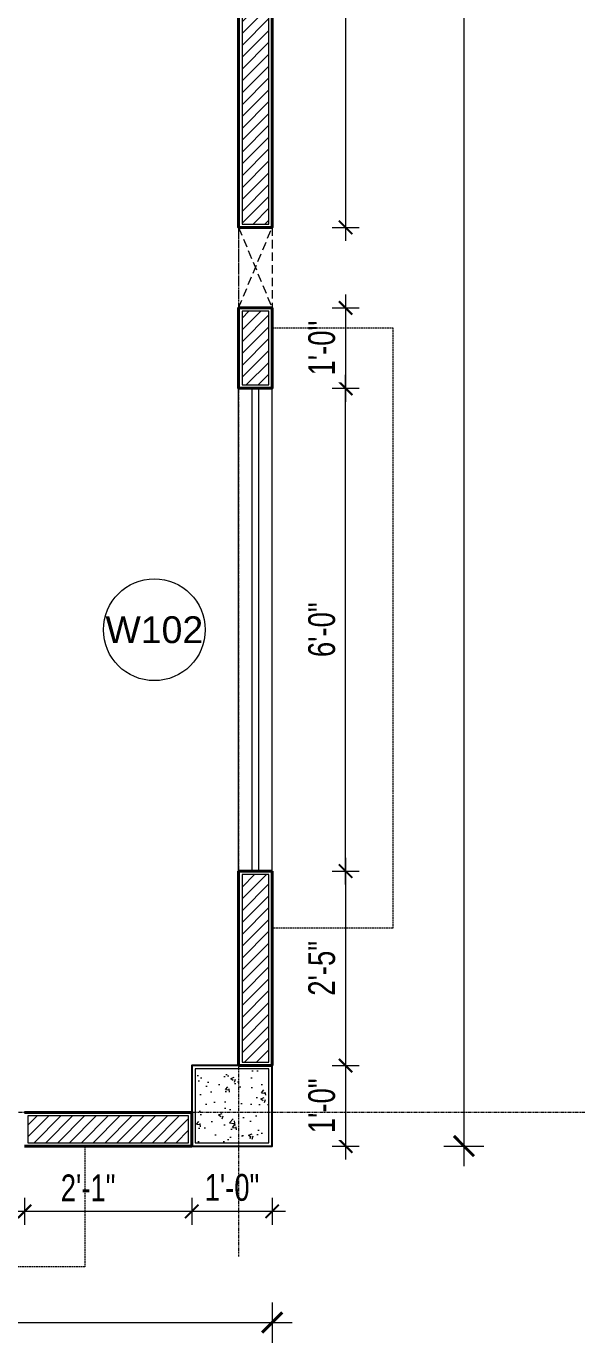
# Model space of a CAD drawing. Header units: inches. Extents: x 735 to 7643, y 526 to 1733.
# Drawn here: x 3478.8 to 3562.1, y 944.8 to 1141.1 of the extents above; entities that cross this region are included whole.
import ezdxf
from ezdxf.enums import TextEntityAlignment as Align

# ---------------------------------------------------------------- set-up
doc = ezdxf.new("R2010")
doc.units = ezdxf.units.IN
doc.header["$MEASUREMENT"] = 0
for name, pattern in [('DASH', [0.35, 0.25, -0.1]), ('PHANTOMX2', [5, 2.5, -0.5, 0.5, -0.5, 0.5, -0.5]), ('XREF-GROUND-A1$0$HIDDEN2', [0.1875, 0.125, -0.0625])]:
    doc.linetypes.add(name, pattern=pattern)
doc.layers.add('COLLUM', color=1, linetype='Continuous')
for name, color, linetype, lineweight in [('Dimension', 22, 'Continuous', 13), ('Door & Window Dim', 5, 'Continuous', 15), ('Glass', 5, 'Continuous', 9), ('grid', 9, 'Continuous', 13), ('HACTH', 8, 'Continuous', 9), ('I-DOOR-IDEN-N', 7, 'Continuous', 15), ('Plaster Line', 5, 'Continuous', 15), ('Sunshed', 5, 'Continuous', 15), ('wall 05', 3, 'Continuous', 40), ('WINDOW', 140, 'Continuous', 9)]:
    doc.layers.add(name, color=color, linetype=linetype, lineweight=lineweight)
doc.styles.add('Arial', font='arial.ttf')
doc.styles.add('Swiss721', font='swisscl.ttf')
doc.dimstyles.new('DIM08', dxfattribs={"dimtxt": 8, "dimasz": 4, "dimexe": 4, "dimexo": 0, "dimgap": 3, "dimtad": 1, "dimdec": 1, "dimzin": 3, "dimdsep": 46, "dimlunit": 4, "dimtxsty": 'Swiss721', "dimblk": 'ARCHTICK', "dimcen": 0, "dimdle": 4, "dimclrd": 256, "dimclre": 256, "dimclrt": 256, "dimadec": 0, "dimazin": 0, "dimtfac": 1, "dimtdec": 1, "dimtofl": 0, "dimtmove": 0, "dimatfit": 3, "dimldrblk": 'ARCHTICK', "dimfxl": 4, "dimfxlon": 1, "dimtfill": 1, "dimtolj": 1, "dimtzin": 0, "dimlwd": 9, "dimlwe": 9, "dimarcsym": 0})

# ---------------------------------------------------------------- blocks, each defined once
blk = doc.blocks.new('_ArchTick')
at = {"color": 0, "linetype": 'ByBlock', "const_width": 0.15}
blk.add_lwpolyline([(-0.5, -0.5), (0.5, 0.5)], dxfattribs=at)
blk = doc.blocks.new('*D380')
at = {"layer": 'Defpoints', "color": 0, "transparency": 16777216}
for p in [(3515.48, 1202.08), (3515.48, 1111.08), (3526.45, 1111.08)]:
    blk.add_point(p, dxfattribs=at)
at = {"layer": 'Dimension', "lineweight": 9, "transparency": 16777216}
for p, q in [((3526.45, 1204.08), (3526.45, 1109.08)), ((3524.45, 1202.08), (3528.45, 1202.08)), ((3524.45, 1111.08), (3528.45, 1111.08))]:
    blk.add_line(p, q, dxfattribs=at)
at = {"layer": 'Dimension', "lineweight": 9, "transparency": 16777216, "xscale": 2, "yscale": 2, "zscale": 2}
for p, rotation in [((3526.45, 1202.08), 90), ((3526.45, 1111.08), 270)]:
    blk.add_blockref('_ArchTick', p, dxfattribs=dict(at, rotation=rotation))
at = {"layer": 'Dimension', "transparency": 16777216, "insert": (3522.95, 1156.58), "char_height": 4, "attachment_point": 5, "rotation": 90, "style": 'Swiss721', "bg_fill": 3, "box_fill_scale": 1.25, "bg_fill_color": 256, "bg_fill_true_color": 13158600, "bg_fill_transparency": 0}
blk.add_mtext('\\A1;7\'-7"', dxfattribs=at)
blk = doc.blocks.new('*D155')
at = {"layer": 'Defpoints', "color": 0, "transparency": 16777216}
for p in [(3515.48, 1015.08), (3515.48, 986.08), (3526.45, 986.08)]:
    blk.add_point(p, dxfattribs=at)
at = {"layer": 'Dimension', "lineweight": 9, "transparency": 16777216}
for p, q in [((3526.45, 1017.08), (3526.45, 984.08)), ((3524.45, 1015.08), (3528.45, 1015.08)), ((3524.45, 986.08), (3528.45, 986.08))]:
    blk.add_line(p, q, dxfattribs=at)
at = {"layer": 'Dimension', "lineweight": 9, "transparency": 16777216, "xscale": 2, "yscale": 2, "zscale": 2}
for p, rotation in [((3526.45, 1015.08), 90), ((3526.45, 986.08), 270)]:
    blk.add_blockref('_ArchTick', p, dxfattribs=dict(at, rotation=rotation))
at = {"layer": 'Dimension', "transparency": 16777216, "insert": (3522.9, 1000.58), "char_height": 4, "attachment_point": 5, "rotation": 90, "style": 'Swiss721', "bg_fill": 3, "box_fill_scale": 1.25, "bg_fill_color": 256, "bg_fill_true_color": 13158600, "bg_fill_transparency": 0}
blk.add_mtext('\\A1;2\'-5"', dxfattribs=at)
blk = doc.blocks.new('*D156')
at = {"layer": 'Defpoints', "color": 0, "transparency": 16777216}
for p in [(3515.48, 986.08), (3515.48, 974.08)]:
    blk.add_point(p, dxfattribs=at)
at = {"layer": 'Dimension', "lineweight": 9, "transparency": 16777216}
for p, q in [((3526.45, 988.08), (3526.45, 972.08)), ((3524.45, 986.08), (3528.45, 986.08)), ((3524.45, 974.08), (3528.45, 974.08))]:
    blk.add_line(p, q, dxfattribs=at)
at = {"layer": 'Dimension', "lineweight": 9, "transparency": 16777216, "xscale": 2, "yscale": 2, "zscale": 2}
for p, rotation in [((3526.45, 986.08), 90), ((3526.45, 974.08), 270)]:
    blk.add_blockref('_ArchTick', p, dxfattribs=dict(at, rotation=rotation))
at = {"layer": 'Dimension', "transparency": 16777216, "insert": (3522.9, 980.08), "char_height": 4, "attachment_point": 5, "rotation": 90, "style": 'Swiss721', "bg_fill": 3, "box_fill_scale": 1.25, "bg_fill_color": 256, "bg_fill_true_color": 13158600, "bg_fill_transparency": 0}
blk.add_mtext('\\A1;1\'-0"', dxfattribs=at)
at = {"layer": 'Defpoints', "color": 0, "transparency": 16777216}
blk.add_point((3526.45, 974.08), dxfattribs=at)
blk = doc.blocks.new('*D157')
at = {"layer": 'Defpoints', "color": 0, "transparency": 16777216}
for p in [(3503.48, 974.08), (3515.48, 974.08)]:
    blk.add_point(p, dxfattribs=at)
at = {"layer": 'Dimension', "lineweight": 9, "transparency": 16777216}
for p, q in [((3503.48, 966.33), (3503.48, 962.33)), ((3515.48, 966.33), (3515.48, 962.33)), ((3517.48, 964.33), (3501.48, 964.33))]:
    blk.add_line(p, q, dxfattribs=at)
at = {"layer": 'Dimension', "lineweight": 9, "transparency": 16777216, "xscale": 2, "yscale": 2, "zscale": 2, "rotation": 180}
blk.add_blockref('_ArchTick', (3503.48, 964.33), dxfattribs=at)
at = {"layer": 'Dimension', "lineweight": 9, "transparency": 16777216, "xscale": 2, "yscale": 2, "zscale": 2}
blk.add_blockref('_ArchTick', (3515.48, 964.33), dxfattribs=at)
at = {"layer": 'Dimension', "transparency": 16777216, "insert": (3509.48, 967.88), "char_height": 4, "attachment_point": 5, "style": 'Swiss721', "bg_fill": 3, "box_fill_scale": 1.25, "bg_fill_color": 256, "bg_fill_true_color": 13158600, "bg_fill_transparency": 0}
blk.add_mtext('\\A1;1\'-0"', dxfattribs=at)
at = {"layer": 'Defpoints', "color": 0, "transparency": 16777216}
blk.add_point((3503.48, 964.33), dxfattribs=at)
blk = doc.blocks.new('*D381')
at = {"layer": 'Defpoints', "color": 0, "transparency": 16777216}
for p in [(3478.52, 974.08), (3503.48, 974.08), (3478.52, 964.33)]:
    blk.add_point(p, dxfattribs=at)
at = {"layer": 'Dimension', "lineweight": 9, "transparency": 16777216}
for p, q in [((3478.52, 966.33), (3478.52, 962.33)), ((3503.48, 966.33), (3503.48, 962.33)), ((3505.48, 964.33), (3476.52, 964.33))]:
    blk.add_line(p, q, dxfattribs=at)
at = {"layer": 'Dimension', "lineweight": 9, "transparency": 16777216, "xscale": 2, "yscale": 2, "zscale": 2, "rotation": 180}
blk.add_blockref('_ArchTick', (3478.52, 964.33), dxfattribs=at)
at = {"layer": 'Dimension', "lineweight": 9, "transparency": 16777216, "xscale": 2, "yscale": 2, "zscale": 2}
blk.add_blockref('_ArchTick', (3503.48, 964.33), dxfattribs=at)
at = {"layer": 'Dimension', "transparency": 16777216, "insert": (3488, 967.84), "char_height": 4, "attachment_point": 5, "style": 'Swiss721', "bg_fill": 3, "box_fill_scale": 1.25, "bg_fill_color": 256, "bg_fill_true_color": 13158600, "bg_fill_transparency": 0}
blk.add_mtext('\\A1;2\'-1"', dxfattribs=at)
blk = doc.blocks.new('*D382')
at = {"layer": 'Defpoints', "color": 0, "transparency": 16777216}
for p in [(3406.52, 974.08), (3478.52, 974.08), (3406.52, 964.33)]:
    blk.add_point(p, dxfattribs=at)
at = {"layer": 'Door & Window Dim', "lineweight": 9, "transparency": 16777216}
for p, q in [((3406.52, 966.33), (3406.52, 962.33)), ((3478.52, 966.33), (3478.52, 962.33)), ((3480.52, 964.33), (3404.52, 964.33))]:
    blk.add_line(p, q, dxfattribs=at)
at = {"layer": 'Door & Window Dim', "lineweight": 9, "transparency": 16777216, "xscale": 2, "yscale": 2, "zscale": 2, "rotation": 180}
blk.add_blockref('_ArchTick', (3406.52, 964.33), dxfattribs=at)
at = {"layer": 'Door & Window Dim', "lineweight": 9, "transparency": 16777216, "xscale": 2, "yscale": 2, "zscale": 2}
blk.add_blockref('_ArchTick', (3478.52, 964.33), dxfattribs=at)
at = {"layer": 'Door & Window Dim', "transparency": 16777216, "insert": (3442.52, 967.88), "char_height": 4, "attachment_point": 5, "style": 'Swiss721', "bg_fill": 3, "box_fill_scale": 1.25, "bg_fill_color": 256, "bg_fill_true_color": 13158600, "bg_fill_transparency": 0}
blk.add_mtext('\\A1;6\'-0"', dxfattribs=at)
blk = doc.blocks.new('*D172')
at = {"layer": 'Defpoints', "color": 0, "transparency": 16777216}
for p in [(2879.48, 974.08), (3515.48, 974.08), (3515.48, 947.75)]:
    blk.add_point(p, dxfattribs=at)
at = {"layer": 'Dimension', "lineweight": 9, "transparency": 16777216}
for p, q in [((2879.48, 950.75), (2879.48, 944.75)), ((3515.48, 950.75), (3515.48, 944.75)), ((2876.48, 947.75), (3518.48, 947.75))]:
    blk.add_line(p, q, dxfattribs=at)
at = {"layer": 'Dimension', "lineweight": 9, "transparency": 16777216, "xscale": 3, "yscale": 3, "zscale": 3, "rotation": 180}
blk.add_blockref('_ArchTick', (2879.48, 947.75), dxfattribs=at)
at = {"layer": 'Dimension', "lineweight": 9, "transparency": 16777216, "xscale": 3, "yscale": 3, "zscale": 3}
blk.add_blockref('_ArchTick', (3515.48, 947.75), dxfattribs=at)
at = {"layer": 'Dimension', "transparency": 16777216, "insert": (3197.48, 954.4), "char_height": 6, "attachment_point": 5, "style": 'Swiss721', "bg_fill": 3, "box_fill_scale": 1.25, "bg_fill_color": 256, "bg_fill_true_color": 13158600, "bg_fill_transparency": 0}
blk.add_mtext('\\A1;{\\H1.4286x;53\'-0"}', dxfattribs=at)
blk = doc.blocks.new('*D173')
at = {"layer": 'Defpoints', "color": 0, "transparency": 16777216}
for p in [(3515.48, 1427.08), (3515.48, 974.08), (3544.11, 974.08)]:
    blk.add_point(p, dxfattribs=at)
at = {"layer": 'Dimension', "lineweight": 9, "transparency": 16777216}
for p, q in [((3544.11, 1430.08), (3544.11, 971.08)), ((3541.11, 1427.08), (3547.11, 1427.08)), ((3541.11, 974.08), (3547.11, 974.08))]:
    blk.add_line(p, q, dxfattribs=at)
at = {"layer": 'Dimension', "lineweight": 9, "transparency": 16777216, "xscale": 3, "yscale": 3, "zscale": 3}
for p, rotation in [((3544.11, 1427.08), 90), ((3544.11, 974.08), 270)]:
    blk.add_blockref('_ArchTick', p, dxfattribs=dict(at, rotation=rotation))
at = {"layer": 'Dimension', "transparency": 16777216, "insert": (3537.47, 1200.58), "char_height": 6, "attachment_point": 5, "rotation": 90, "style": 'Swiss721', "bg_fill": 3, "box_fill_scale": 1.25, "bg_fill_color": 256, "bg_fill_true_color": 13158600, "bg_fill_transparency": 0}
blk.add_mtext('\\A1;{\\H1.4286x;37\'-9"}', dxfattribs=at)
blk = doc.blocks.new('*D399')
at = {"layer": 'Defpoints', "color": 0, "transparency": 16777216}
for p in [(3515.48, 1087.08), (3526.45, 1087.08), (3515.48, 1015.08)]:
    blk.add_point(p, dxfattribs=at)
at = {"layer": 'Door & Window Dim', "lineweight": 9, "transparency": 16777216}
for p, q in [((3526.45, 1013.08), (3526.45, 1089.08)), ((3524.45, 1087.08), (3528.45, 1087.08)), ((3524.45, 1015.08), (3528.45, 1015.08))]:
    blk.add_line(p, q, dxfattribs=at)
at = {"layer": 'Door & Window Dim', "lineweight": 9, "transparency": 16777216, "xscale": 2, "yscale": 2, "zscale": 2}
for p, rotation in [((3526.45, 1087.08), 90), ((3526.45, 1015.08), 270)]:
    blk.add_blockref('_ArchTick', p, dxfattribs=dict(at, rotation=rotation))
at = {"layer": 'Door & Window Dim', "transparency": 16777216, "insert": (3522.9, 1051.08), "char_height": 4, "attachment_point": 5, "rotation": 90, "style": 'Swiss721', "bg_fill": 3, "box_fill_scale": 1.25, "bg_fill_color": 256, "bg_fill_true_color": 13158600, "bg_fill_transparency": 0}
blk.add_mtext('\\A1;6\'-0"', dxfattribs=at)
blk = doc.blocks.new('*D177')
at = {"layer": 'Defpoints', "color": 0, "transparency": 16777216}
for p in [(3515.48, 1099.08), (3515.48, 1087.08)]:
    blk.add_point(p, dxfattribs=at)
at = {"layer": 'Dimension', "lineweight": 9, "transparency": 16777216}
for p, q in [((3526.45, 1101.08), (3526.45, 1085.08)), ((3524.45, 1099.08), (3528.45, 1099.08)), ((3524.45, 1087.08), (3528.45, 1087.08))]:
    blk.add_line(p, q, dxfattribs=at)
at = {"layer": 'Dimension', "lineweight": 9, "transparency": 16777216, "xscale": 2, "yscale": 2, "zscale": 2}
for p, rotation in [((3526.45, 1099.08), 90), ((3526.45, 1087.08), 270)]:
    blk.add_blockref('_ArchTick', p, dxfattribs=dict(at, rotation=rotation))
at = {"layer": 'Dimension', "transparency": 16777216, "insert": (3522.9, 1093.08), "char_height": 4, "attachment_point": 5, "rotation": 90, "style": 'Swiss721', "bg_fill": 3, "box_fill_scale": 1.25, "bg_fill_color": 256, "bg_fill_true_color": 13158600, "bg_fill_transparency": 0}
blk.add_mtext('\\A1;1\'-0"', dxfattribs=at)
at = {"layer": 'Defpoints', "color": 0, "transparency": 16777216}
blk.add_point((3526.45, 1087.08), dxfattribs=at)
blk = doc.blocks.new('bg')
at = {"layer": 'wall 05'}
for p, q in [((144360.95, 171284.13), (144335.99, 171284.13)), ((144360.95, 171279.13), (144360.95, 171284.13)), ((144335.99, 171279.13), (144360.95, 171279.13))]:
    blk.add_line(p, q, dxfattribs=at)
blk = doc.blocks.new('dp')
at = {"layer": 'Plaster Line'}
for p, q in [((144360.45, 171283.63), (144336.49, 171283.63)), ((144336.49, 171283.63), (144336.49, 171279.63)), ((144360.45, 171279.63), (144360.45, 171283.63)), ((144336.49, 171279.63), (144360.45, 171279.63))]:
    blk.add_line(p, q, dxfattribs=at)
blk = doc.blocks.new('wall&door')
at = {"color": 0, "linetype": 'ByBlock', "lineweight": -2}
blk.add_circle((0, 0), 3.039, dxfattribs=at)
at = {"color": 0, "linetype": 'ByBlock', "lineweight": -2, "ltscale": 25.4, "style": 'Arial'}
blk.add_attdef('PT1', text='', height=1.6, dxfattribs=at).set_placement((0, 0), align=Align.MIDDLE_CENTER)

msp = doc.modelspace()

# ---------------------------------------------------------------- linework, layer by layer
at = {"color": 5, "linetype": 'XREF-GROUND-A1$0$HIDDEN2', "lineweight": 13, "ltscale": 10}
for p, q in [((3510.48, 1111.08), (3515.48, 1099.08)), ((3510.48, 1099.08), (3515.48, 1111.08)), ((3510.48, 1111.08), (3510.48, 1099.08)), ((3515.48, 1111.08), (3515.48, 1099.08)), ((3515.48, 1099.08), (3510.48, 1099.08))]:
    msp.add_line(p, q, dxfattribs=at)
at = {"layer": 'Glass', "ltscale": 10}
for points in [[(3512.48, 1015.08), (3512.48, 1087.08)], [(3513.48, 1015.08), (3513.48, 1087.08)]]:
    msp.add_lwpolyline(points, dxfattribs=at)
at = {"layer": 'Plaster Line'}
msp.add_line((3510.98, 1014.58), (3510.98, 986.58), dxfattribs=at)
at = {"layer": 'wall 05'}
msp.add_line((3510.48, 1015.08), (3510.48, 986.08), dxfattribs=at)
at = {"layer": 'WINDOW', "linetype": 'Continuous', "ltscale": 10}
msp.add_lwpolyline([(3510.48, 1015.08), (3510.48, 1087.08)], dxfattribs=at)

# ---------------------------------------------------------------- block references
at = {"layer": 'I-DOOR-IDEN-N'}
ref = msp.add_blockref('wall&door', (3497.89, 1051.08), dxfattribs=dict(at, xscale=2.5, yscale=2.5, zscale=2.5))
ref.add_attrib('PT1', 'W102', dxfattribs={"layer": '0', "color": 7, "linetype": 'ByBlock', "lineweight": -2, "ltscale": 25.4, "height": 4, "style": 'Arial'}).set_placement((3497.89, 1051.08), align=Align.MIDDLE_CENTER)

# ---------------------------------------------------------------- dimensions: what is measured, and where the dimension line sits
at = {"layer": 'Dimension'}
dim = msp.add_linear_dim(base=(3526.45, 986.08), p1=(3515.48, 1015.08), p2=(3515.48, 986.08), angle=90, dimstyle='DIM08', override={"dimscale": 0.5, "dimarcsym": 2}, dxfattribs=at)
dim.commit()
dim.dimension.update_dxf_attribs({"geometry": '*D155', "text_midpoint": (3522.9, 1000.58)})

# ---------------------------------------------------------------- next in the draw order: dimensions: what is measured, and where the dimension line sits
for base, p1, p2, picture, middle in [((3526.45, 1111.08), (3515.48, 1202.08), (3515.48, 1111.08), '*D380', (3522.95, 1156.58)), ((3526.45, 974.08), (3515.48, 986.08), (3515.48, 974.08), '*D156', (3522.9, 980.08))]:
    dim = msp.add_linear_dim(base=base, p1=p1, p2=p2, angle=90, dimstyle='DIM08', override={"dimscale": 0.5, "dimarcsym": 2}, dxfattribs=at)
    dim.commit()
    dim.dimension.update_dxf_attribs({"geometry": picture, "text_midpoint": middle})

# ---------------------------------------------------------------- next in the draw order: dimensions: what is measured, and where the dimension line sits
dim = msp.add_linear_dim(base=(3503.48, 964.33), p1=(3515.48, 974.08), p2=(3503.48, 974.08), dimstyle='DIM08', override={"dimscale": 0.5, "dimarcsym": 2}, dxfattribs=at)
dim.commit()
dim.dimension.update_dxf_attribs({"geometry": '*D157', "text_midpoint": (3509.48, 967.88)})

# ---------------------------------------------------------------- next in the draw order: dimensions: what is measured, and where the dimension line sits
dim = msp.add_linear_dim(base=(3478.52, 964.33), p1=(3503.48, 974.08), p2=(3478.52, 974.08), dimstyle='DIM08', override={"dimscale": 0.5, "dimarcsym": 2}, dxfattribs=at)
dim.commit()
dim.dimension.update_dxf_attribs({"geometry": '*D381', "text_midpoint": (3488, 964.33), "dimtype": 160})

# ---------------------------------------------------------------- next in the draw order: dimensions: what is measured, and where the dimension line sits
at = {"layer": 'Door & Window Dim'}
dim = msp.add_linear_dim(base=(3406.52, 964.33), p1=(3478.52, 974.08), p2=(3406.52, 974.08), dimstyle='DIM08', override={"dimscale": 0.5, "dimarcsym": 2}, dxfattribs=at)
dim.commit()
dim.dimension.update_dxf_attribs({"geometry": '*D382', "text_midpoint": (3442.52, 967.88)})

# ---------------------------------------------------------------- next in the draw order: dimensions: what is measured, and where the dimension line sits
at = {"layer": 'Dimension'}
dim = msp.add_linear_dim(base=(3515.48, 947.75), p1=(2879.48, 974.08), p2=(3515.48, 974.08), text='{\\H1.4286x;<>}', dimstyle='DIM08', override={"dimscale": 0.75, "dimarcsym": 2}, dxfattribs=at)
dim.commit()
dim.dimension.update_dxf_attribs({"geometry": '*D172', "text_midpoint": (3197.48, 954.4)})

# ---------------------------------------------------------------- next in the draw order: linework, layer by layer
at = {"layer": 'grid', "linetype": 'PHANTOMX2', "ltscale": 0.2}
msp.add_line((3510.48, 1488.84), (3510.48, 957.61), dxfattribs=at)
at = {"layer": 'Sunshed', "linetype": 'DASH'}
msp.add_lwpolyline([(3478.52, 974.08), (3487.52, 974.08), (3487.52, 956.08), (3398.02, 956.08), (3398.02, 956.08), (3398.02, 974.08), (3406.52, 974.08)], dxfattribs=at)

# ---------------------------------------------------------------- next in the draw order: block references
at = {"layer": 'HACTH'}
for name in ['bg', 'dp']:
    msp.add_blockref(name, (-140857.47, -170305.05), dxfattribs=at)

# ---------------------------------------------------------------- next in the draw order: dimensions: what is measured, and where the dimension line sits
at = {"layer": 'Dimension'}
dim = msp.add_linear_dim(base=(3544.11, 974.08), p1=(3515.48, 1427.08), p2=(3515.48, 974.08), angle=90, text='{\\H1.4286x;<>}', dimstyle='DIM08', override={"dimscale": 0.75, "dimarcsym": 2}, dxfattribs=at)
dim.commit()
dim.dimension.update_dxf_attribs({"geometry": '*D173', "text_midpoint": (3537.47, 1200.58)})

# ---------------------------------------------------------------- next in the draw order: hatches: boundary and pattern name
at = {"layer": 'HACTH'}
h = msp.add_hatch(dxfattribs=at)
h.set_pattern_fill('AR-CONC', color=256, scale=0.75, style=0)
h.set_pattern_definition([(50, (-407583.7018, -240993.2976), (5.37945137, -0.470641012), [0.5625, -6.1875]), (355, (-407583.702, -240993.2976), (-1.040635, 5.641441), [0.45, -4.95]), (100.4514, (-407583.2535, -240993.337), (4.338820363, 5.170796565), [0.478051425, -5.25856584]), (46.1842, (-407583.702, -240991.7976), (8.004307865, -1.24139261), [0.84375, -9.28125]), (96.6356, (-407583.035, -240991.901), (7.00997029, 7.30588403), [0.71707716, -7.8878475]), (351.1842, (-407583.702, -240991.798), (7.00996459, 7.3058895), [0.675, -7.425]), (21, (-407582.9518, -240992.1726), (4.47680289, -3.01964168), [0.5625, -6.1875]), (326, (-407582.952, -240992.1726), (1.82486499, 5.43862534), [0.45, -4.95]), (71.4514, (-407582.5787, -240992.424), (6.301669714, 2.418978725), [0.478051425, -5.25856584]), (37.5, (-407583.7018, -240993.2976), (0.091198915, 2.496703904), [0, -4.89, 0, -5.025, 0, -4.96875]), (7.5, (-407583.7018, -240993.2976), (1.973021531, 2.958087839), [0, -2.865, 0, -4.7775, 0, -1.89375]), (327.5, (-407585.3743, -240993.2976), (4.003668271, -0.169161538), [0, -1.875, 0, -5.85, 0, -7.7625]), (317.5, (-407586.1243, -240993.2976), (4.37389627, 0.750787367), [0, -2.4375, 0, -3.885, 0, -5.5125])])
h.paths.add_polyline_path([(3514.98, 985.58), (3503.98, 985.58), (3503.98, 974.58), (3514.98, 974.58)])

# ---------------------------------------------------------------- next in the draw order: linework, layer by layer
at = {"layer": 'COLLUM'}
msp.add_lwpolyline([(3503.48, 974.08), (3515.48, 974.08), (3515.48, 986.08), (3503.48, 986.08)], close=True, dxfattribs=at)
at = {"layer": 'grid', "linetype": 'PHANTOMX2', "ltscale": 0.2}
msp.add_line((3562.15, 979.08), (2835.36, 979.08), dxfattribs=at)
at = {"layer": 'Plaster Line'}
msp.add_line((3510.98, 986.58), (3514.98, 986.58), dxfattribs=at)
for points in [[(3514.98, 1201.58), (3510.98, 1201.58), (3510.98, 1111.58), (3514.98, 1111.58)], [(3503.98, 974.58), (3514.98, 974.58), (3514.98, 985.58), (3503.98, 985.58)]]:
    msp.add_lwpolyline(points, close=True, dxfattribs=at)
at = {"layer": 'wall 05'}
msp.add_line((3510.48, 986.08), (3515.48, 986.08), dxfattribs=at)
msp.add_lwpolyline([(3515.48, 1202.08), (3510.48, 1202.08), (3510.48, 1111.08), (3515.48, 1111.08)], close=True, dxfattribs=at)
at = {"layer": 'WINDOW', "linetype": 'Continuous', "ltscale": 10}
msp.add_lwpolyline([(3515.48, 1015.08), (3515.48, 1087.08)], dxfattribs=at)

# ---------------------------------------------------------------- next in the draw order: dimensions: what is measured, and where the dimension line sits
at = {"layer": 'Door & Window Dim'}
dim = msp.add_linear_dim(base=(3526.45, 1087.08), p1=(3515.48, 1015.08), p2=(3515.48, 1087.08), angle=90, dimstyle='DIM08', override={"dimscale": 0.5, "dimarcsym": 2}, dxfattribs=at)
dim.commit()
dim.dimension.update_dxf_attribs({"geometry": '*D399', "text_midpoint": (3522.9, 1051.08)})

# ---------------------------------------------------------------- next in the draw order: linework, layer by layer
at = {"layer": 'Plaster Line'}
for p, q in [((3514.98, 1014.58), (3510.98, 1014.58)), ((3514.98, 986.58), (3514.98, 1014.58))]:
    msp.add_line(p, q, dxfattribs=at)
at = {"layer": 'wall 05'}
for p, q in [((3515.48, 1015.08), (3510.48, 1015.08)), ((3515.48, 986.08), (3515.48, 1015.08))]:
    msp.add_line(p, q, dxfattribs=at)

# ---------------------------------------------------------------- next in the draw order: dimensions: what is measured, and where the dimension line sits
at = {"layer": 'Dimension'}
dim = msp.add_linear_dim(base=(3526.45, 1087.08), p1=(3515.48, 1099.08), p2=(3515.48, 1087.08), angle=90, dimstyle='DIM08', override={"dimscale": 0.5, "dimarcsym": 2}, dxfattribs=at)
dim.commit()
dim.dimension.update_dxf_attribs({"geometry": '*D177', "text_midpoint": (3522.9, 1093.08)})

# ---------------------------------------------------------------- next in the draw order: hatches: boundary and pattern name
at = {"layer": 'HACTH'}
h = msp.add_hatch(dxfattribs=at)
h.set_pattern_fill('ANSI31', color=256, scale=10, style=0)
h.set_pattern_definition([(45, (-407583.7018, -240993.2976), (-0.8838834765, 0.8838834765), [])])
h.paths.add_polyline_path([(3195.98, 978.58), (3195.98, 974.58), (3242.98, 974.58), (3242.98, 978.58)])
h.paths.add_polyline_path([(3368.98, 974.58), (3368.98, 978.58), (3327.98, 978.58), (3327.98, 974.58)])
h.paths.add_polyline_path([(3383.98, 978.58), (3383.98, 974.58), (3406.02, 974.58), (3406.02, 978.58)])
h.paths.add_polyline_path([(3502.98, 974.58), (3502.98, 978.58), (3479.02, 978.58), (3479.02, 974.58)])
h.paths.add_polyline_path([(3510.98, 986.58), (3514.98, 986.58), (3514.98, 1014.58), (3510.98, 1014.58)])
h.paths.add_polyline_path([(3514.98, 1098.58), (3510.98, 1098.58), (3510.98, 1087.58), (3514.98, 1087.58)])
h.paths.add_polyline_path([(3510.98, 1111.58), (3514.98, 1111.58), (3514.98, 1201.58), (3510.98, 1201.58)])
h.paths.add_polyline_path([(3369.98, 1063.58), (3373.98, 1063.58), (3373.98, 1164.58), (3437.98, 1164.58), (3437.98, 1168.58), (3373.98, 1168.58), (3373.98, 1213.58), (3369.98, 1213.58)])

# ---------------------------------------------------------------- next in the draw order: linework, layer by layer
at = {"layer": 'Plaster Line'}
msp.add_lwpolyline([(3514.98, 1098.58), (3510.98, 1098.58), (3510.98, 1087.58), (3514.98, 1087.58)], close=True, dxfattribs=at)
at = {"layer": 'Sunshed', "linetype": 'DASH'}
msp.add_lwpolyline([(3515.48, 1087.08), (3515.48, 1096.08), (3533.48, 1096.08), (3533.48, 1006.58), (3533.48, 1006.58), (3515.48, 1006.58), (3515.48, 1015.08)], dxfattribs=at)
at = {"layer": 'wall 05'}
msp.add_lwpolyline([(3515.48, 1099.08), (3510.48, 1099.08), (3510.48, 1087.08), (3515.48, 1087.08)], close=True, dxfattribs=at)

doc.saveas('drawing.dxf')
